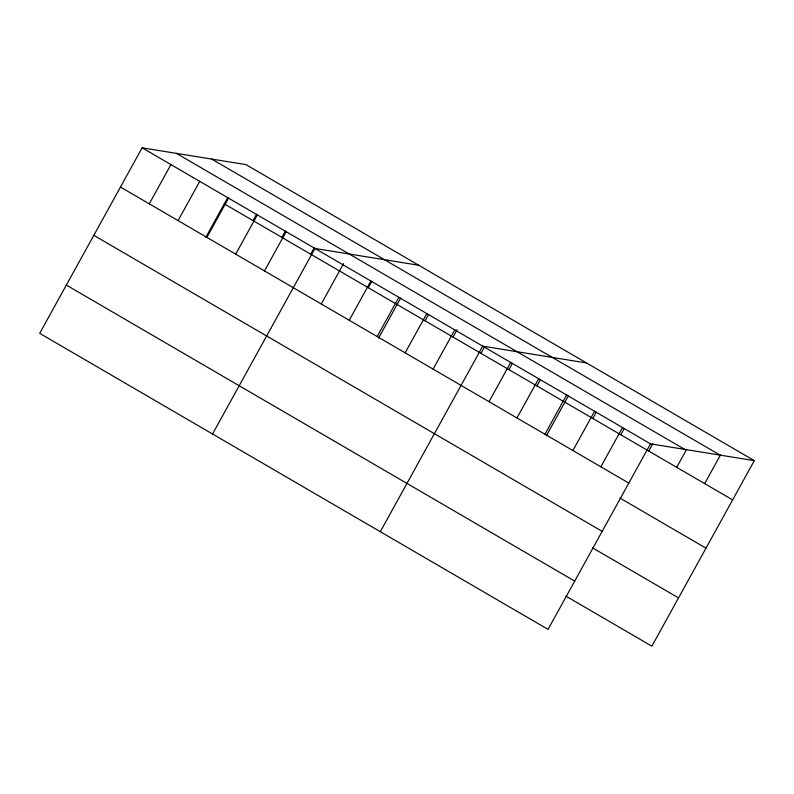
<?xml version="1.0" encoding="UTF-8"?>
<svg xmlns="http://www.w3.org/2000/svg" width="794" height="794" viewBox="0 0 794 794"><rect width="100%" height="100%" fill="white"/><g stroke="black" fill="none" stroke-linecap="round" stroke-linejoin="round"><path stroke-width="1.19" d="M754.3 460.649L245.942 164.616L142.126 147.813L39.7 333.351L548.059 629.384L650.485 443.846L754.3 460.649L651.874 646.187L565.924 596.135M149.272 203.83L170.928 164.586M178.074 220.603L199.741 181.36M205.735 237.436L227.789 197.488M206.887 237.376L228.543 198.133M253.088 220.633L256.591 214.271M235.689 254.159L257.355 214.916M281.89 237.406L285.403 231.044M264.491 270.933L286.158 231.689M310.692 254.179L314.206 247.817M212.544 434L314.97 248.462L418.785 265.265M321.262 303.983L343.603 263.529M349.221 320.27L370.887 281.026M368.307 287.736L371.82 281.374M377.18 336.547L398.846 297.313M378.579 338.095L400.633 298.147M405.139 352.834L426.805 313.59M425.078 320.786L428.591 314.424M433.107 369.111L454.764 329.877M453.037 337.073L457.136 329.649M380.306 531.692L482.722 346.154L586.538 362.957M480.995 353.35L484.509 346.988M489.025 401.685L510.681 362.441M508.954 369.637L512.467 363.275M516.983 417.962L538.65 378.718M536.923 385.914L540.426 379.552M544.942 434.249L566.608 395.005M546.341 435.787L568.395 395.839M572.901 450.526L594.567 411.282M592.84 418.478L596.354 412.116M600.86 466.812L622.526 427.569M620.799 434.765L624.312 428.403M648.758 451.042L652.857 443.618M676.716 467.329L686.671 449.295M704.675 483.606L720.486 454.972M211.68 159.068L720.039 455.101M176.387 153.351L684.746 449.394M142.126 147.813L650.485 443.846M224.275 203.86L732.634 499.892M120.46 187.056L628.818 483.089M620.035 498.116L705.985 548.168M93.811 235.332L602.17 531.365M592.572 547.86L678.523 597.912M66.349 285.076L574.717 581.109"/></g></svg>
